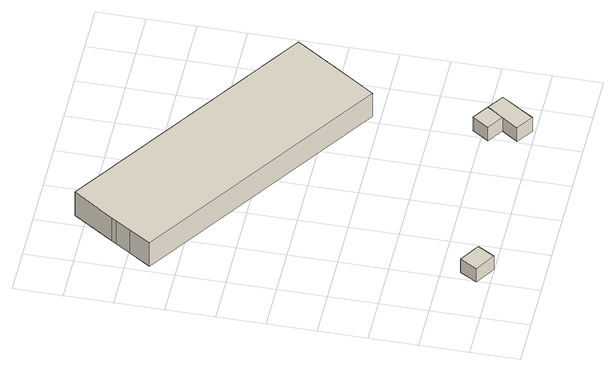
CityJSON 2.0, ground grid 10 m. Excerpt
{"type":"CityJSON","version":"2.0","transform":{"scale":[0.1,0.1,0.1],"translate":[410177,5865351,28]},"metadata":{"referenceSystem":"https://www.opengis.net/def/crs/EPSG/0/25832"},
"CityObjects":{
"building1":{"type":"Building","attributes":{"Gemeindeschluessel":"03454033","BezugspunktDach":"4000","AbsoluteHoehe":"29.524","MittlereTraufHoehe":"33.024","Firsthoehe":"33.024","function":"31001_2000","measuredHeight":3.5},"address":[{"country":"Germany","locality":"Lorup"}],"geometry":[{"type":"MultiSurface","lod":"1","boundaries":[[[0,1,2,3]],[[4,5,6,7]],[[4,7,3,2]],[[5,4,2,1]],[[6,5,1,0]],[[7,6,0,3]]]}]},
"building2":{"type":"Building","attributes":{"Gemeindeschluessel":"03454033","AbsoluteHoehe":"29.135","MittlereTraufHoehe":"35.004","Firsthoehe":"36.287","function":"31001_2000","roofType":"3100","measuredHeight":7.15},"address":[{"country":"Germany","locality":"Lorup"}],"geometry":[{"type":"MultiSurface","lod":"1","boundaries":[[[8,9,10,11,12,13,14,15]],[[16,17,18,19,20,21,22,23]],[[16,23,15,14]],[[17,16,14,13]],[[18,17,13,12]],[[19,18,12,11]],[[20,19,11,10]],[[21,20,10,9]],[[22,21,9,8]],[[23,22,8,15]]]}]},
"building3":{"type":"Building","attributes":{"Gemeindeschluessel":"03454033","AbsoluteHoehe":"28.484","MittlereTraufHoehe":"32.066","Firsthoehe":"32.066","function":"31001_2000","roofType":"1000","measuredHeight":3.58},"address":[{"country":"Germany","locality":"Lorup"}],"children":["building3-1"],"geometry":[{"type":"MultiSurface","lod":"1","boundaries":[[[24,25,26,27]],[[28,29,30,31]],[[28,31,27,26]],[[29,28,26,25]],[[30,29,25,24]],[[32,33,30,24]],[[27,31,33,32]]]}]},
"building3-1":{"type":"BuildingPart","attributes":{"AbsoluteHoehe":"28.484","MittlereTraufHoehe":"32.066","Firsthoehe":"32.066","roofType":"1000","measuredHeight":3.58},"parents":["building3"],"geometry":[{"type":"MultiSurface","lod":"1","boundaries":[[[34,32,27,35]],[[31,33,36,37]],[[31,37,35,27]],[[36,33,32,34]],[[37,36,34,35]],[[32,33,31,27]]]}]}
},
"vertices":[
[130,0,50],[151,35,50],[109,61,50],[88,26,50],[109,61,15],[151,35,15],[130,0,15],[88,26,15],
[512,317,72],[569,401,72],[626,486,72],[123,823,72],[66,738,72],[59,728,72],[39,697,72],[10,653,72],[39,697,11],[59,728,11],[66,738,11],[123,823,11],[626,486,11],[569,401,11],[512,317,11],[10,653,11],
[505,31,41],[539,8,41],[584,75,41],[551,98,41],[584,75,5],[539,8,5],[505,31,5],[551,98,5],[528,64,41],[528,64,5],
[495,86,41],[518,120,41],[495,86,5],[518,120,5]
]}
